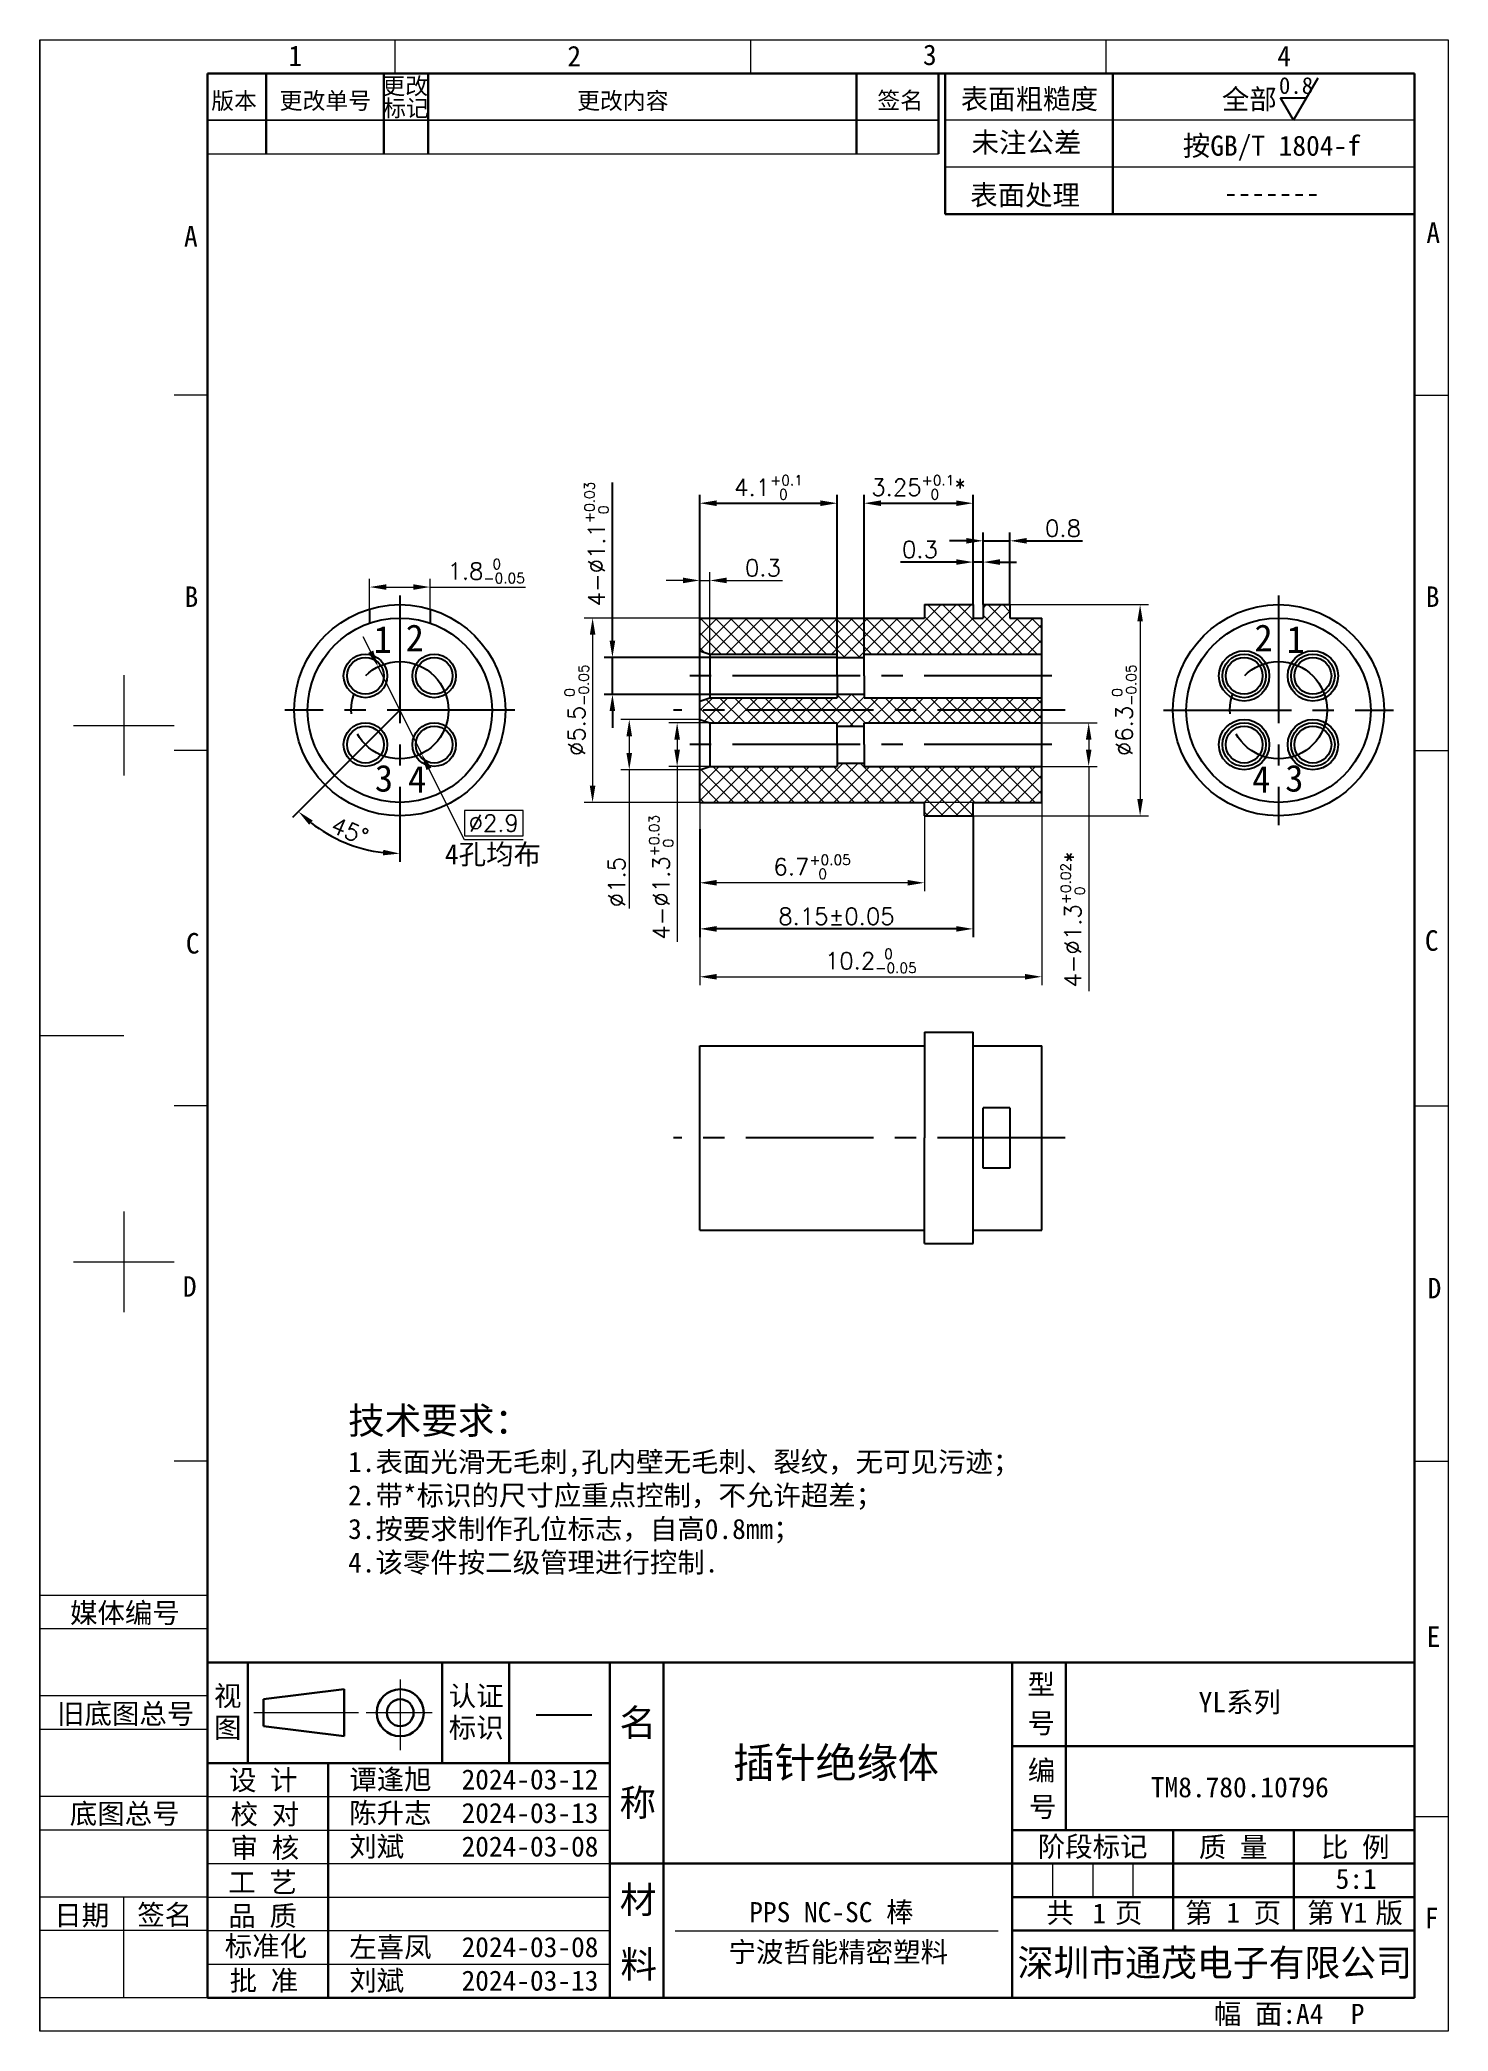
# Model space of a CAD drawing. Header units: millimetres. Extents: x 2182.5 to 2224.5, y 216.3 to 275.7.
import ezdxf
from ezdxf.enums import TextEntityAlignment as Align

# ---------------------------------------------------------------- set-up
doc = ezdxf.new("R2010")
doc.units = ezdxf.units.MM
doc.linetypes.add('CENTER2', pattern=[28.575, 19.05, -3.175, 3.175, -3.175])
for name, color, linetype, lineweight in [('C2.细实线（尺寸线、尺寸界线、指引线、剖面线、过渡线、基准线、文字等）', 3, 'Continuous', 15), ('C6.图框细线', 3, 'Continuous', 15), ('C7.图框粗线', 7, 'Continuous', 30), ('C8图框中心线', 1, 'CENTER2', 15), ('细实线', 3, 'Continuous', 9)]:
    doc.layers.add(name, color=color, linetype=linetype, lineweight=lineweight)
for name, color, linetype in [('dim', 3, 'Continuous'), ('L粗线', 7, 'Continuous'), ('L细线', 3, 'Continuous'), ('中心线', 1, 'CENTER2')]:
    doc.layers.add(name, color=color, linetype=linetype)
doc.styles.add('Z1.仿宋', font='FangSong_GB2312.ttf')
doc.styles.add('Z5.仿宋4.5mm（名称栏）', font='FangSong_GB2312.ttf', dxfattribs={"height": 4.5})
doc.styles.add('Z6.TXT（尺寸标注）', font='txt.shx')
doc.styles.add('仿宋', font='FangSong_GB2312.ttf')
doc.styles.add('黑体', font='')
doc.styles.get('黑体').set_extended_font_data('SimHei')
doc.dimstyles.new('B1.一般标注（半径、直径、弧长、线性尺寸', dxfattribs={"dimscale": 0.2, "dimtxt": 2.5, "dimasz": 2.5, "dimexe": 1.25, "dimexo": 0, "dimtad": 1, "dimdec": 3, "dimdsep": 46, "dimtxsty": 'Z6.TXT（尺寸标注）', "dimcen": -2, "dimclrd": 3, "dimclre": 3, "dimclrt": 3, "dimadec": 0, "dimazin": 0, "dimtm": 1e-09, "dimtfac": 0.6, "dimtdec": 3, "dimtmove": 0, "dimatfit": 3, "dimfxl": 1, "dimtolj": 1, "dimlwd": -1, "dimlwe": -1, "dimarcsym": 0})
doc.dimstyles.new('B8.加框带引线标注（小尺寸、向左倾斜30度范围）', dxfattribs={"dimtxt": 2.5, "dimasz": 2.5, "dimexe": 1.25, "dimexo": 0, "dimgap": -0.625, "dimtad": 1, "dimtih": 1, "dimtoh": 1, "dimdec": 3, "dimdsep": 46, "dimtxsty": 'Z6.TXT（尺寸标注）', "dimcen": -2, "dimclrd": 256, "dimclre": 256, "dimclrt": 256, "dimadec": 0, "dimazin": 0, "dimtm": 1e-09, "dimtfac": 0.6, "dimtdec": 3, "dimtmove": 1, "dimatfit": 3, "dimfxl": 1, "dimtolj": 1, "dimlwd": -1, "dimlwe": -1, "dimarcsym": 0})

# ---------------------------------------------------------------- blocks, each defined once
blk = doc.blocks.new('表头')
blk.add_line((108.81, -7), (108.81, -7))
at = {"layer": 'C6.图框细线'}
for p, q in [((0, 0), (109, 0)), ((109, -7), (0, -7))]:
    blk.add_line(p, q, dxfattribs=at)
at = {"layer": 'C7.图框粗线'}
for p, q in [((8.75, 0), (8.75, -7)), ((26.29, 0), (26.29, -7)), ((32.88, 0), (32.88, -7)), ((96.75, 0), (96.75, -7)), ((109, 0), (109, -7))]:
    blk.add_line(p, q, dxfattribs=at)
at = {"layer": 'C6.图框细线', "style": 'Z1.仿宋'}
for s, p in [('版本', (0.55, -5.33)), ('更改单号', (10.75, -5.33)), ('更改', (26.06, -3.14)), ('更改内容', (55.11, -5.33)), ('签名', (99.88, -5.28)), ('标记', (26.19, -6.45))]:
    blk.add_text(s, height=2.5, dxfattribs=at).set_placement(p)
blk = doc.blocks.new('CAD_RECORD')
at = {"layer": 'C6.图框细线'}
for p, q in [((0, 0), (109, 0)), ((0, -5), (109, -5))]:
    blk.add_line(p, q, dxfattribs=at)
at = {"layer": 'C7.图框粗线'}
for p, q in [((8.75, 0), (8.75, -5)), ((26.29, 0), (26.29, -5)), ((32.88, 0), (32.88, -5)), ((96.75, 0), (96.75, -5)), ((109, 0), (109, -5))]:
    blk.add_line(p, q, dxfattribs=at)
at = {"layer": 'C6.图框细线', "style": 'Z1.仿宋', "flags": 8}
for tag, p in [('版本', (4.01, -2.5)), ('更改单号', (17.52, -2.5)), ('更改标记', (29.58, -2.5)), ('签名', (102.87, -2.56))]:
    blk.add_attdef(tag, text='', height=2.5, dxfattribs=at).set_placement(p, align=Align.MIDDLE_CENTER)
blk.add_attdef('更改内容', text='', height=2.5, dxfattribs=at).set_placement((34.08, -2.5), align=Align.MIDDLE_LEFT)
blk = doc.blocks.new('*D27')
at = {"layer": 'Defpoints', "color": 0, "transparency": 16777216}
for p in [(2202.183, 252.997), (2212.383, 252.997), (2212.383, 247.797)]:
    blk.add_point(p, dxfattribs=at)
at = {"layer": '细实线', "color": 3, "transparency": 16777216}
for p, q in [((2202.183, 252.997), (2202.183, 247.547)), ((2212.383, 252.997), (2212.383, 247.547)), ((2202.683, 247.797), (2211.883, 247.797))]:
    blk.add_line(p, q, dxfattribs=at)
for points in [[(2202.683, 247.881), (2202.683, 247.714), (2202.183, 247.797)], [(2211.883, 247.881), (2211.883, 247.714), (2212.383, 247.797)]]:
    blk.add_solid(points, dxfattribs=at)
at = {"layer": '细实线', "color": 3, "transparency": 16777216, "insert": (2207.283, 248.272), "char_height": 0.5, "attachment_point": 5, "style": 'Z6.TXT（尺寸标注）'}
blk.add_mtext('\\A1;10.2{\\H0.3;\\S 0^ -0.05;}', dxfattribs=at)
blk = doc.blocks.new('*D28')
at = {"layer": 'Defpoints', "color": 0, "transparency": 16777216}
for p in [(2208.883, 252.597), (2202.183, 252.196), (2202.183, 250.601)]:
    blk.add_point(p, dxfattribs=at)
at = {"layer": '细实线', "color": 3, "transparency": 16777216}
for p, q in [((2208.883, 252.597), (2208.883, 250.351)), ((2202.183, 252.196), (2202.183, 250.351)), ((2208.383, 250.601), (2202.683, 250.601))]:
    blk.add_line(p, q, dxfattribs=at)
for points in [[(2202.683, 250.684), (2202.683, 250.518), (2202.183, 250.601)], [(2208.383, 250.684), (2208.383, 250.518), (2208.883, 250.601)]]:
    blk.add_solid(points, dxfattribs=at)
at = {"layer": '细实线', "color": 3, "transparency": 16777216, "insert": (2205.533, 251.076), "char_height": 0.5, "attachment_point": 5, "style": 'Z6.TXT（尺寸标注）'}
blk.add_mtext('\\A1;6.7{\\H0.3;\\S+0.05^  0;}', dxfattribs=at)
blk = doc.blocks.new('*D29')
at = {"layer": 'Defpoints', "color": 0, "transparency": 16777216}
for p in [(2211.433, 258.897), (2210.333, 252.597), (2215.315, 252.597)]:
    blk.add_point(p, dxfattribs=at)
at = {"layer": '细实线', "color": 3, "transparency": 16777216}
for p, q in [((2211.433, 258.897), (2215.565, 258.897)), ((2215.315, 258.397), (2215.315, 253.097)), ((2210.333, 252.597), (2215.565, 252.597))]:
    blk.add_line(p, q, dxfattribs=at)
for points in [[(2215.232, 258.397), (2215.399, 258.397), (2215.315, 258.897)], [(2215.232, 253.097), (2215.399, 253.097), (2215.315, 252.597)]]:
    blk.add_solid(points, dxfattribs=at)
at = {"layer": '细实线', "color": 3, "transparency": 16777216, "insert": (2214.84, 255.747), "char_height": 0.5, "attachment_point": 5, "rotation": 90, "style": 'Z6.TXT（尺寸标注）'}
blk.add_mtext('\\A1;%%C6.3{\\H0.3;\\S 0^ -0.05;}', dxfattribs=at)
blk = doc.blocks.new('*D30')
at = {"layer": 'Defpoints', "color": 0, "transparency": 16777216}
for p in [(2202.183, 258.497), (2198.987, 252.997), (2210.333, 252.997)]:
    blk.add_point(p, dxfattribs=at)
at = {"layer": '细实线', "color": 3, "transparency": 16777216}
for p, q in [((2202.183, 258.497), (2198.737, 258.497)), ((2198.987, 257.997), (2198.987, 253.497)), ((2210.333, 252.997), (2198.737, 252.997))]:
    blk.add_line(p, q, dxfattribs=at)
for points in [[(2198.903, 257.997), (2199.07, 257.997), (2198.987, 258.497)], [(2198.903, 253.497), (2199.07, 253.497), (2198.987, 252.997)]]:
    blk.add_solid(points, dxfattribs=at)
at = {"layer": '细实线', "color": 3, "transparency": 16777216, "insert": (2198.512, 255.747), "char_height": 0.5, "attachment_point": 5, "rotation": 90, "style": 'Z6.TXT（尺寸标注）'}
blk.add_mtext('\\A1;%%C5.5{\\H0.3;\\S 0^ -0.05;}', dxfattribs=at)
blk = doc.blocks.new('*D31')
at = {"layer": 'Defpoints', "color": 0, "transparency": 16777216}
for p in [(2202.183, 255.472), (2200.08, 253.972), (2202.183, 253.972)]:
    blk.add_point(p, dxfattribs=at)
at = {"layer": '细实线', "color": 3, "transparency": 16777216}
for p, q in [((2202.183, 255.472), (2199.83, 255.472)), ((2200.08, 254.972), (2200.08, 254.472)), ((2202.183, 253.972), (2199.83, 253.972)), ((2200.08, 253.972), (2200.08, 249.83))]:
    blk.add_line(p, q, dxfattribs=at)
for points in [[(2199.996, 254.972), (2200.163, 254.972), (2200.08, 255.472)], [(2199.996, 254.472), (2200.163, 254.472), (2200.08, 253.972)]]:
    blk.add_solid(points, dxfattribs=at)
at = {"layer": '细实线', "color": 3, "transparency": 16777216, "insert": (2199.705, 250.622), "char_height": 0.5, "attachment_point": 5, "rotation": 90, "style": 'Z6.TXT（尺寸标注）'}
blk.add_mtext('\\A1;%%C1.5', dxfattribs=at)
blk = doc.blocks.new('*D32')
at = {"layer": 'Defpoints', "color": 0, "transparency": 16777216}
for p in [(2202.483, 255.372), (2201.508, 254.072), (2202.483, 254.072)]:
    blk.add_point(p, dxfattribs=at)
at = {"layer": '细实线', "color": 3, "transparency": 16777216}
for p, q in [((2202.483, 255.372), (2201.258, 255.372)), ((2201.508, 254.872), (2201.508, 254.572)), ((2202.483, 254.072), (2201.258, 254.072)), ((2201.508, 254.072), (2201.508, 248.838))]:
    blk.add_line(p, q, dxfattribs=at)
for points in [[(2201.425, 254.872), (2201.592, 254.872), (2201.508, 255.372)], [(2201.425, 254.572), (2201.592, 254.572), (2201.508, 254.072)]]:
    blk.add_solid(points, dxfattribs=at)
at = {"layer": '细实线', "color": 3, "transparency": 16777216, "insert": (2201.033, 250.763), "char_height": 0.5, "attachment_point": 5, "rotation": 90, "style": 'Z6.TXT（尺寸标注）'}
blk.add_mtext('\\A1;4-%%C1.3{\\H0.3;\\S+0.03^  0;}', dxfattribs=at)
blk = doc.blocks.new('CAD_TITLE1')
at = {"layer": 'C6.图框细线'}
for p, q in [((1654.05, 602.02), (1654.05, 899.02)), ((1654.05, 899.02), (1864.05, 899.02)), ((1654.05, 899.02), (1654.05, 602.02)), ((1707.05, 894.02), (1707.05, 899.02)), ((1760.05, 894.02), (1760.05, 899.02)), ((1813.05, 894.02), (1813.05, 899.02)), ((1864.05, 899.02), (1864.05, 602.02)), ((1859.05, 887.02), (1789.05, 887.02)), ((1859.05, 880.02), (1789.05, 880.02)), ((1859.05, 880.02), (1789.05, 880.02)), ((1679.05, 846.02), (1674.05, 846.02)), ((1859.05, 846.02), (1864.05, 846.02)), ((1666.55, 804.28), (1666.55, 789.28)), ((1659.05, 796.78), (1674.05, 796.78)), ((1679.05, 793.02), (1674.05, 793.02)), ((1859.05, 793.02), (1864.05, 793.02)), ((1654.05, 750.52), (1666.55, 750.52)), ((1679.05, 740.02), (1674.05, 740.02)), ((1859.05, 740.02), (1864.05, 740.02)), ((1666.55, 724.28), (1666.55, 709.28)), ((1659.05, 716.78), (1674.05, 716.78)), ((1679.05, 687.02), (1674.05, 687.02)), ((1859.05, 687.02), (1864.05, 687.02)), ((1859.05, 683.02), (1859.05, 676.02)), ((1859.05, 676.02), (1859.05, 669.02)), ((1679.04, 667.02), (1654.04, 667.02)), ((1679.04, 662.02), (1654.04, 662.02)), ((1679.04, 652.02), (1654.04, 652.02)), ((1679.04, 647.02), (1654.04, 647.02)), ((1679.04, 637.02), (1654.04, 637.02)), ((1679.05, 637.02), (1739.05, 637.02)), ((1679.05, 637.02), (1739.05, 637.02)), ((1859.05, 634.02), (1864.05, 634.02)), ((1679.04, 632.02), (1654.04, 632.02)), ((1679.05, 632.02), (1739.05, 632.02)), ((1679.05, 632.02), (1739.05, 632.02)), ((1679.05, 627.02), (1739.05, 627.02)), ((1679.05, 627.02), (1739.05, 627.02)), ((1679.05, 627.02), (1739.05, 627.02)), ((1679.05, 627.02), (1739.05, 627.02)), ((1805.05, 627.02), (1805.05, 622.02)), ((1811.05, 627.02), (1811.05, 622.02)), ((1817.05, 627.02), (1817.05, 622.02)), ((1679.04, 622.02), (1654.04, 622.02)), ((1666.54, 622.02), (1666.54, 607.02)), ((1679.05, 622.02), (1739.05, 622.02)), ((1679.05, 622.02), (1739.05, 622.02)), ((1679.04, 617.02), (1654.04, 617.02)), ((1679.05, 617.02), (1739.05, 617.02)), ((1679.05, 617.02), (1739.05, 617.02)), ((1748.8, 616.98), (1796.95, 616.98)), ((1679.05, 612.02), (1739.05, 612.02)), ((1679.05, 612.02), (1739.05, 612.02)), ((1679.04, 607.02), (1654.04, 607.02)), ((1864.05, 602.02), (1654.05, 602.02)), ((1864.05, 602.02), (1654.05, 602.02))]:
    blk.add_line(p, q, dxfattribs=at)
at = {"layer": 'C7.图框粗线'}
for p, q in [((1679.05, 894.02), (1859.05, 894.02)), ((1679.05, 607.02), (1679.05, 894.02)), ((1859.05, 894.02), (1859.05, 607.02)), ((1789.05, 873.02), (1789.05, 893.92)), ((1814.05, 873.02), (1814.05, 893.92)), ((1859.05, 873.02), (1789.05, 873.02)), ((1685.05, 657.02), (1685.05, 642.06)), ((1714.05, 642.02), (1714.05, 657.02)), ((1724.05, 642.02), (1724.05, 657.02)), ((1739.05, 657.02), (1739.05, 607.02)), ((1739.05, 657.02), (1859.05, 657.02)), ((1739.05, 657.02), (1859.05, 657.02)), ((1747.05, 657.02), (1747.05, 607.02)), ((1799.05, 657.02), (1799.05, 607.02)), ((1799.05, 657.02), (1799.05, 607.02)), ((1807.05, 657.02), (1807.05, 632.02)), ((1687.42, 651.52), (1699.42, 653.02)), ((1687.42, 651.52), (1687.42, 647.52)), ((1699.42, 653.02), (1699.42, 646.02)), ((1687.42, 647.52), (1699.42, 646.02)), ((1799.05, 644.52), (1859.05, 644.52)), ((1679.05, 642.02), (1739.05, 642.02)), ((1679.05, 642.02), (1739.05, 642.02)), ((1697.05, 642.02), (1697.05, 607.02)), ((1799.05, 632.02), (1859.05, 632.02)), ((1823.05, 632.02), (1823.05, 617.02)), ((1841.05, 632.02), (1841.05, 617.02)), ((1799.05, 627.02), (1739.05, 627.02)), ((1799.05, 627.02), (1859.05, 627.02)), ((1799.05, 627.02), (1859.05, 627.02)), ((1799.05, 622.02), (1859.05, 622.02)), ((1799.05, 622.02), (1859.05, 622.02)), ((1799.05, 617.02), (1859.05, 617.02)), ((1859.05, 607.02), (1679.05, 607.02))]:
    blk.add_line(p, q, dxfattribs=at)
blk.add_lwpolyline([(1679.05, 657.02), (1739.05, 657.02), (1739.05, 642.02), (1679.05, 642.02)], close=True, dxfattribs=at)
for radius in [3.5, 2]:
    blk.add_circle((1707.78, 649.52), radius, dxfattribs=at)
at = {"layer": 'C8图框中心线'}
for p, q in [((1707.78, 654.48), (1707.78, 643.93)), ((1701.54, 649.52), (1685.95, 649.52)), ((1712.54, 649.52), (1702.68, 649.52))]:
    blk.add_line(p, q, dxfattribs=at)
at = {"layer": 'C6.图框细线', "style": 'Z1.仿宋'}
for s, height, width, p in [('1', 3.06, 0.980392, (1691.11, 895.11)), ('2', 3.06, 0.980392, (1732.71, 895.07)), ('3', 3.06, 0.980392, (1785.73, 895.26)), ('4', 3.06, 0.980392, (1838.57, 895.07)), ('A', 3.06, 0.980392, (1675.54, 868.2)), ('A', 3.06, 0.980392, (1860.8, 868.72)), ('B', 3.06, 0.980392, (1675.63, 814.44)), ('B', 3.06, 0.980392, (1860.71, 814.44)), ('C', 3.06, 0.980392, (1860.57, 763.16)), ('C', 3.06, 0.980392, (1675.82, 762.75)), ('D', 3.06, 0.980392, (1675.38, 711.57)), ('D', 3.06, 0.980392, (1860.98, 711.32)), ('E', 3.06, 0.980392, (1860.84, 659.34)), ('F', 3.06, 0.980392, (1860.56, 617.38)), ('深圳市通茂电子有限公司', 4, 0.98, (1799.84, 610.23))]:
    blk.add_text(s, height=height, dxfattribs=dict(at, width=width)).set_placement(p)
blk.add_text('表面粗糙度', height=3, dxfattribs=at).set_placement((1801.6, 890.27), align=Align.MIDDLE)
for s, height, p in [('未注公差', 3, (1792.98, 882.22)), ('表面处理', 3, (1792.78, 874.36)), ('媒体编号', 3, (1658.55, 662.91)), ('视', 3, (1680.02, 650.53)), ('认证', 3, (1715.02, 650.53)), ('型', 3, (1801.32, 652.25)), ('旧底图总号', 3, (1656.61, 647.87)), ('名', 4, (1740.48, 646.05)), ('图', 3, (1680.02, 645.8)), ('标识', 3, (1715.02, 645.8)), ('号', 3, (1801.32, 646.47)), ('编', 3, (1801.37, 639.41)), ('设 计', 3, (1682.25, 637.98)), ('称', 4, (1740.48, 634.1)), ('底图总号', 3, (1658.51, 632.97)), ('校 对', 3, (1682.48, 632.88)), ('号', 3, (1801.55, 633.99)), ('审 核', 3, (1682.48, 627.88)), ('阶段标记', 3, (1802.85, 628.05)), ('质 量', 3, (1826.87, 627.99)), ('比 例', 3, (1845.08, 627.99)), ('工 艺', 3, (1682.15, 622.72)), ('材', 4, (1740.52, 619.62)), ('日期', 3, (1656.2, 617.81)), ('签名', 3, (1668.57, 617.88)), ('品 质', 3, (1682.15, 617.72)), ('共   页', 3, (1804.15, 618.18)), ('第   页', 3, (1824.82, 618.18)), ('第   版', 3, (1842.99, 618.18)), ('标准化', 3, (1681.62, 613.21)), ('料', 4, (1740.62, 609.99)), ('批 准', 3, (1682.34, 608.08)), ('幅 面:A4  P', 3, (1829.1, 603.1))]:
    blk.add_text(s, height=height, dxfattribs=at).set_placement(p)
for tag, p in [('CCD', (1837.75, 888.74)), ('GC', (1837.75, 881.74)), ('SURFACE', (1837.75, 874.74)), ('UNICODE', (1832.97, 649.59)), ('PARTNO', (1832.98, 636.91)), ('C', (1802.45, 623.16)), ('S', (1808.27, 623.16)), ('D', (1814.18, 623.07)), ('P', (1820.18, 622.98)), ('CAPPWEIGHT', (1832.33, 623.25)), ('Y', (1850.33, 623.25)), ('MATERIAL', (1773.1, 618.28)), ('P1', (1812.02, 618.09)), ('P2', (1832.01, 618.21)), ('VER', (1849.93, 618.21)), ('BZ', (1773.1, 612.33))]:
    blk.add_attdef(tag, text='', height=3, dxfattribs=at).set_placement(p, align=Align.CENTER)
at = {"layer": 'C6.图框细线', "style": 'Z5.仿宋4.5mm（名称栏）'}
blk.add_attdef('PARTNAME', text='', height=4.5, dxfattribs=at).set_placement((1773.03, 642.02), align=Align.MIDDLE_CENTER)
at = {"layer": 'C6.图框细线', "style": 'Z1.仿宋'}
for tag, p in [('SJ', (1700.19, 638.07)), ('设计日期', (1716.93, 638.07)), ('JD', (1700.19, 633.07)), ('校对日期', (1716.93, 633.07)), ('SH', (1700.19, 628.07)), ('审核日期', (1716.93, 628.07)), ('GY', (1700.19, 623.07)), ('工艺日期', (1716.93, 623.07)), ('PZ', (1700.19, 618.07)), ('品质日期', (1716.93, 618.07)), ('BZH', (1700.19, 613.07)), ('标准化日期', (1716.93, 613.07)), ('PZH', (1700.19, 608.07)), ('批准日期', (1716.93, 608.07)), ('页码', (1852.42, 603.1))]:
    blk.add_attdef(tag, p, '', height=3, dxfattribs=at)
blk = doc.blocks.new('*D34')
at = {"layer": 'Defpoints', "color": 0, "transparency": 16777216}
for p in [(2202.483, 259.619), (2202.183, 258.497), (2202.483, 257.422)]:
    blk.add_point(p, dxfattribs=at)
at = {"layer": '细实线', "color": 3, "transparency": 16777216}
for p, q in [((2201.683, 259.619), (2201.183, 259.619)), ((2202.183, 258.497), (2202.183, 259.869)), ((2202.183, 259.619), (2202.483, 259.619)), ((2202.483, 257.422), (2202.483, 259.869)), ((2202.983, 259.619), (2204.65, 259.619))]:
    blk.add_line(p, q, dxfattribs=at)
for points in [[(2201.683, 259.703), (2201.683, 259.536), (2202.183, 259.619)], [(2202.983, 259.703), (2202.983, 259.536), (2202.483, 259.619)]]:
    blk.add_solid(points, dxfattribs=at)
at = {"layer": '细实线', "color": 3, "transparency": 16777216, "insert": (2204.067, 259.994), "char_height": 0.5, "attachment_point": 5, "style": 'Z6.TXT（尺寸标注）'}
blk.add_mtext('\\A1;0.3', dxfattribs=at)
blk = doc.blocks.new('*D35')
at = {"layer": 'Defpoints', "color": 0, "transparency": 16777216}
for p in [(2194.138, 259.422), (2192.338, 258.766), (2194.138, 258.766)]:
    blk.add_point(p, dxfattribs=at)
at = {"layer": '细实线', "color": 3, "transparency": 16777216}
for p, q in [((2192.338, 258.766), (2192.338, 259.672)), ((2194.138, 258.766), (2194.138, 259.672)), ((2192.838, 259.422), (2193.638, 259.422)), ((2194.138, 259.422), (2196.988, 259.422))]:
    blk.add_line(p, q, dxfattribs=at)
for points in [[(2192.838, 259.505), (2192.838, 259.339), (2192.338, 259.422)], [(2193.638, 259.505), (2193.638, 259.339), (2194.138, 259.422)]]:
    blk.add_solid(points, dxfattribs=at)
at = {"layer": '细实线', "color": 3, "transparency": 16777216, "insert": (2195.813, 259.897), "char_height": 0.5, "attachment_point": 5, "style": 'Z6.TXT（尺寸标注）'}
blk.add_mtext('\\A1;1.8{\\H0.3;\\S 0^ -0.05;}', dxfattribs=at)
blk = doc.blocks.new('*D36')
at = {"layer": 'Defpoints', "color": 0, "transparency": 16777216}
for p in [(2192.592, 257.045), (2193.883, 254.449)]:
    blk.add_point(p, dxfattribs=at)
at = {"layer": '细实线', "transparency": 16777216}
for p, q in [((2192.369, 257.493), (2192.147, 257.941)), ((2192.592, 257.045), (2193.883, 254.449)), ((2195.163, 251.877), (2194.106, 254.001)), ((2196.913, 252.752), (2195.163, 252.752)), ((2195.163, 252.752), (2195.163, 252.002)), ((2196.913, 252.002), (2196.913, 252.752)), ((2195.163, 252.002), (2196.913, 252.002)), ((2196.913, 251.877), (2195.163, 251.877))]:
    blk.add_line(p, q, dxfattribs=at)
for points in [[(2192.444, 257.53), (2192.295, 257.456), (2192.592, 257.045)], [(2194.181, 254.038), (2194.031, 253.964), (2193.883, 254.449)]]:
    blk.add_solid(points, dxfattribs=at)
at = {"layer": '细实线', "transparency": 16777216, "insert": (2196.038, 252.377), "char_height": 0.5, "attachment_point": 5, "style": 'Z6.TXT（尺寸标注）'}
blk.add_mtext('\\A1;∅2.9', dxfattribs=at)
blk = doc.blocks.new('*D37')
at = {"color": 3, "transparency": 16777216}
for p, q in [((2210.333, 258.897), (2210.333, 260.417)), ((2210.633, 258.897), (2210.633, 260.417)), ((2209.833, 260.167), (2208.167, 260.167)), ((2210.633, 260.167), (2210.333, 260.167)), ((2211.133, 260.167), (2211.633, 260.167))]:
    blk.add_line(p, q, dxfattribs=at)
for points in [[(2209.833, 260.251), (2209.833, 260.084), (2210.333, 260.167)], [(2211.133, 260.251), (2211.133, 260.084), (2210.633, 260.167)]]:
    blk.add_solid(points, dxfattribs=at)
at = {"layer": 'Defpoints', "color": 0, "transparency": 16777216}
for p in [(2210.633, 260.167), (2210.333, 258.897), (2210.633, 258.897)]:
    blk.add_point(p, dxfattribs=at)
at = {"color": 3, "transparency": 16777216, "insert": (2208.75, 260.542), "char_height": 0.5, "attachment_point": 5, "style": 'Z6.TXT（尺寸标注）'}
blk.add_mtext('\\A1;0.3', dxfattribs=at)
blk = doc.blocks.new('*D38')
at = {"color": 3, "transparency": 16777216}
for p, q in [((2210.133, 260.801), (2209.633, 260.801)), ((2210.633, 258.897), (2210.633, 261.051)), ((2210.633, 260.801), (2211.433, 260.801)), ((2211.433, 258.897), (2211.433, 261.051)), ((2211.933, 260.801), (2213.6, 260.801))]:
    blk.add_line(p, q, dxfattribs=at)
for points in [[(2210.133, 260.885), (2210.133, 260.718), (2210.633, 260.801)], [(2211.933, 260.885), (2211.933, 260.718), (2211.433, 260.801)]]:
    blk.add_solid(points, dxfattribs=at)
at = {"layer": 'Defpoints', "color": 0, "transparency": 16777216}
for p in [(2211.433, 260.801), (2210.633, 258.897), (2211.433, 258.897)]:
    blk.add_point(p, dxfattribs=at)
at = {"color": 3, "transparency": 16777216, "insert": (2213.017, 261.176), "char_height": 0.5, "attachment_point": 5, "style": 'Z6.TXT（尺寸标注）'}
blk.add_mtext('\\A1;0.8', dxfattribs=at)
blk = doc.blocks.new('*D39')
at = {"color": 3, "transparency": 16777216}
for p, q in [((2192.212, 254.722), (2190.039, 252.548)), ((2193.238, 252.319), (2193.238, 251.223))]:
    blk.add_line(p, q, dxfattribs=at)
blk.add_arc((2193.238, 255.747), 4.274, 231.70661, 263.29339, dxfattribs=at)
for points in [[(2190.534, 252.33), (2190.644, 252.455), (2190.215, 252.725)], [(2192.743, 251.585), (2192.734, 251.419), (2193.238, 251.473)]]:
    blk.add_solid(points, dxfattribs=at)
at = {"layer": 'Defpoints', "color": 0, "transparency": 16777216}
for p in [(2193.238, 259.175), (2193.238, 255.747), (2192.212, 254.722), (2191.101, 252.046), (2193.238, 252.319)]:
    blk.add_point(p, dxfattribs=at)
at = {"color": 3, "transparency": 16777216, "insert": (2191.746, 252.145), "char_height": 0.5, "attachment_point": 5, "rotation": 337.5, "style": 'Z6.TXT（尺寸标注）'}
blk.add_mtext('\\A1;45°', dxfattribs=at)
blk = doc.blocks.new('*D42')
at = {"color": 3, "transparency": 16777216}
for p, q in [((2207.083, 257.422), (2207.083, 262.173)), ((2210.333, 259.122), (2210.333, 262.173)), ((2207.583, 261.923), (2209.833, 261.923))]:
    blk.add_line(p, q, dxfattribs=at)
for points in [[(2207.583, 262.006), (2207.583, 261.839), (2207.083, 261.923)], [(2209.833, 262.006), (2209.833, 261.839), (2210.333, 261.923)]]:
    blk.add_solid(points, dxfattribs=at)
at = {"layer": 'Defpoints', "color": 0, "transparency": 16777216}
for p in [(2210.333, 261.923), (2210.333, 259.122), (2207.083, 257.422)]:
    blk.add_point(p, dxfattribs=at)
at = {"color": 3, "transparency": 16777216, "insert": (2208.708, 262.398), "char_height": 0.5, "attachment_point": 5, "style": 'Z6.TXT（尺寸标注）'}
blk.add_mtext('\\A1;3.25{\\H0.3;\\S+0.1^  0;}*', dxfattribs=at)
blk = doc.blocks.new('*D43')
at = {"color": 3, "transparency": 16777216}
for p, q in [((2202.183, 258.497), (2202.183, 262.173)), ((2206.283, 257.422), (2206.283, 262.173)), ((2202.683, 261.923), (2205.783, 261.923))]:
    blk.add_line(p, q, dxfattribs=at)
for points in [[(2202.683, 262.006), (2202.683, 261.839), (2202.183, 261.923)], [(2205.783, 262.006), (2205.783, 261.839), (2206.283, 261.923)]]:
    blk.add_solid(points, dxfattribs=at)
at = {"layer": 'Defpoints', "color": 0, "transparency": 16777216}
for p in [(2206.283, 261.923), (2202.183, 258.497), (2206.283, 257.422)]:
    blk.add_point(p, dxfattribs=at)
at = {"color": 3, "transparency": 16777216, "insert": (2204.233, 262.398), "char_height": 0.5, "attachment_point": 5, "style": 'Z6.TXT（尺寸标注）'}
blk.add_mtext('\\A1;4.1{\\H0.3;\\S+0.1^  0;}', dxfattribs=at)
blk = doc.blocks.new('*D44')
at = {"color": 3, "transparency": 16777216}
for p, q in [((2210.333, 252.597), (2210.333, 248.976)), ((2202.183, 252.196), (2202.183, 248.976)), ((2209.833, 249.226), (2202.683, 249.226))]:
    blk.add_line(p, q, dxfattribs=at)
for points in [[(2202.683, 249.309), (2202.683, 249.142), (2202.183, 249.226)], [(2209.833, 249.309), (2209.833, 249.142), (2210.333, 249.226)]]:
    blk.add_solid(points, dxfattribs=at)
at = {"layer": 'Defpoints', "color": 0, "transparency": 16777216}
for p in [(2210.333, 252.597), (2202.183, 252.196), (2202.183, 249.226)]:
    blk.add_point(p, dxfattribs=at)
at = {"color": 3, "transparency": 16777216, "insert": (2206.258, 249.601), "char_height": 0.5, "attachment_point": 5, "style": 'Z6.TXT（尺寸标注）'}
blk.add_mtext('\\A1;8.15±0.05', dxfattribs=at)
blk = doc.blocks.new('*D45')
at = {"color": 3, "transparency": 16777216}
for p, q in [((2199.578, 257.822), (2199.578, 262.545)), ((2206.283, 257.322), (2199.328, 257.322)), ((2199.578, 256.222), (2199.578, 257.322)), ((2206.283, 256.222), (2199.328, 256.222)), ((2199.578, 255.722), (2199.578, 255.222))]:
    blk.add_line(p, q, dxfattribs=at)
for points in [[(2199.494, 257.822), (2199.661, 257.822), (2199.578, 257.322)], [(2199.494, 255.722), (2199.661, 255.722), (2199.578, 256.222)]]:
    blk.add_solid(points, dxfattribs=at)
at = {"layer": 'Defpoints', "color": 0, "transparency": 16777216}
for p in [(2206.283, 257.322), (2199.578, 256.222), (2206.283, 256.222)]:
    blk.add_point(p, dxfattribs=at)
at = {"color": 3, "transparency": 16777216, "insert": (2199.103, 260.704), "char_height": 0.5, "attachment_point": 5, "rotation": 90, "style": 'Z6.TXT（尺寸标注）'}
blk.add_mtext('\\A1;4-%%C1.1{\\H0.3;\\S+0.03^  0;}', dxfattribs=at)
blk = doc.blocks.new('*D46')
at = {"layer": 'Defpoints', "color": 0, "transparency": 16777216}
for p in [(2212.383, 255.372), (2212.383, 254.072), (2213.781, 254.072)]:
    blk.add_point(p, dxfattribs=at)
at = {"layer": '细实线', "color": 3, "transparency": 16777216}
for p, q in [((2212.383, 255.372), (2214.031, 255.372)), ((2213.781, 254.872), (2213.781, 254.572)), ((2212.383, 254.072), (2214.031, 254.072)), ((2213.781, 254.072), (2213.781, 247.364))]:
    blk.add_line(p, q, dxfattribs=at)
for points in [[(2213.698, 254.872), (2213.865, 254.872), (2213.781, 255.372)], [(2213.698, 254.572), (2213.865, 254.572), (2213.781, 254.072)]]:
    blk.add_solid(points, dxfattribs=at)
at = {"layer": '细实线', "color": 3, "transparency": 16777216, "insert": (2213.306, 249.506), "char_height": 0.5, "attachment_point": 5, "rotation": 90, "style": 'Z6.TXT（尺寸标注）'}
blk.add_mtext('\\A1;4-%%C1.3{\\H0.3;\\S+0.02^  0;}*', dxfattribs=at)

msp = doc.modelspace()

# ---------------------------------------------------------------- hatches: boundary and pattern name
at = {"layer": '细实线'}
h = msp.add_hatch(dxfattribs=at)
h.set_pattern_fill('ANSI37', color=256, scale=0.1)
h.set_pattern_definition([(45, (2206.71204, 255.3246), (-0.224506, 0.224506), []), (135, (2206.71204, 255.3246), (-0.224506, -0.224506), [])])
h.paths.add_polyline_path([(2207.0832, 255.3718), (2206.2832, 255.3718), (2206.2832, 255.2718), (2207.0832, 255.2718)])
h.paths.add_polyline_path([(2207.0832, 254.1718), (2206.2832, 254.1718), (2206.2832, 254.0718), (2207.0832, 254.0718)])
h.paths.add_polyline_path([(2212.3832, 256.1224), (2211.1832, 256.1224), (2211.0832, 256.1224), (2210.9332, 256.1224), (2207.0832, 256.1224), (2207.0832, 256.2224), (2206.2832, 256.2224), (2206.2832, 256.1224), (2202.4832, 256.1224), (2202.1832, 256.0224), (2202.1832, 255.7471), (2212.3832, 255.7471)])
h.paths.add_polyline_path([(2202.1832, 255.4718), (2202.4832, 255.3718), (2210.9332, 255.3718), (2211.0832, 255.3718), (2211.1832, 255.3718), (2212.3832, 255.3718), (2212.3832, 255.4218), (2212.3832, 255.7471), (2202.1832, 255.7471)])
h.paths.add_polyline_path([(2202.4832, 254.0718), (2202.1832, 253.9718), (2202.1832, 252.9971), (2208.8832, 252.9971), (2208.8832, 252.5971), (2210.3332, 252.5971), (2210.3332, 252.9971), (2212.3832, 252.9971), (2212.3832, 254.0718), (2211.1832, 254.0718), (2211.0832, 254.0718), (2210.9332, 254.0718)])
h.paths.add_polyline_path([(2210.6332, 258.8971), (2210.6332, 258.4971), (2210.3332, 258.4971), (2210.3332, 258.8971), (2208.8832, 258.8971), (2208.8832, 258.4971), (2202.1832, 258.4971), (2202.1832, 257.5224), (2202.4832, 257.4224), (2206.2832, 257.4224), (2206.2832, 257.3224), (2207.0832, 257.3224), (2207.0832, 257.4224), (2210.9332, 257.4224), (2211.0832, 257.4224), (2211.1608, 257.4224), (2211.1832, 257.4224), (2212.3832, 257.4224), (2212.3832, 258.4971), (2211.4332, 258.4971), (2211.4332, 258.8971)])

# ---------------------------------------------------------------- linework, layer by layer
for p, q in [((2192.3377, 258.7658), (2192.3377, 258.3456)), ((2194.1377, 258.7658), (2194.1377, 258.3456)), ((2202.1832, 258.4971), (2208.8832, 258.4971)), ((2210.3332, 258.8971), (2210.3332, 258.4971)), ((2210.3332, 258.4971), (2210.6332, 258.4971)), ((2210.6332, 258.8971), (2210.6332, 258.4971)), ((2202.1832, 252.9971), (2208.8832, 252.9971)), ((2202.1832, 245.7413), (2208.8832, 245.7413)), ((2202.1832, 240.2413), (2208.8832, 240.2413)), ((2197.3011, 225.7837), (2198.962, 225.7837))]:
    msp.add_line(p, q)
for centre, radius in [((2192.2124, 256.7724), 0.55), ((2194.263, 256.7724), 0.55), ((2218.4176, 256.7724), 0.75), ((2218.4176, 256.7724), 0.55), ((2220.4682, 256.7724), 0.75), ((2220.4682, 256.7724), 0.55), ((2218.4176, 254.7218), 0.75), ((2220.4682, 254.7218), 0.75), ((2192.2124, 254.7218), 0.55), ((2194.263, 254.7218), 0.55), ((2218.4176, 254.7218), 0.55), ((2220.4682, 254.7218), 0.55)]:
    msp.add_circle(centre, radius)
at = {"layer": 'L粗线'}
for p, q in [((2202.1832, 252.9971), (2202.1832, 258.4971)), ((2208.8832, 258.8971), (2210.3332, 258.8971)), ((2208.8832, 258.8971), (2208.8832, 258.4971)), ((2210.6332, 258.8971), (2211.4332, 258.8971)), ((2211.4332, 258.8971), (2211.4332, 258.4971)), ((2211.4332, 258.4971), (2212.3832, 258.4971)), ((2212.3832, 252.9971), (2212.3832, 258.4971)), ((2202.1832, 257.5224), (2202.4832, 257.4224)), ((2202.4832, 257.4224), (2206.2832, 257.4224)), ((2202.4832, 257.4224), (2202.4832, 256.1224)), ((2206.2832, 256.7724), (2206.2832, 257.4224)), ((2206.2832, 257.3224), (2207.0832, 257.3224)), ((2207.0832, 256.7724), (2207.0832, 257.4224)), ((2207.0832, 257.4224), (2212.3832, 257.4224)), ((2206.2832, 256.7724), (2206.2832, 256.1224)), ((2207.0832, 256.7724), (2207.0832, 256.1224)), ((2202.1832, 256.0224), (2202.4832, 256.1224)), ((2202.4832, 256.1224), (2206.2832, 256.1224)), ((2206.2832, 256.2224), (2207.0832, 256.2224)), ((2207.0832, 256.1224), (2212.3832, 256.1224)), ((2202.1832, 255.4718), (2202.4832, 255.3718)), ((2202.4832, 255.3718), (2206.2832, 255.3718)), ((2202.4832, 255.3718), (2202.4832, 254.0718)), ((2206.2832, 254.7218), (2206.2832, 255.3718)), ((2206.2832, 255.2718), (2207.0832, 255.2718)), ((2207.0832, 254.7218), (2207.0832, 255.3718)), ((2207.0832, 255.3718), (2212.3832, 255.3718)), ((2206.2832, 254.7218), (2206.2832, 254.0718)), ((2207.0832, 254.7218), (2207.0832, 254.0718)), ((2202.1832, 253.9718), (2202.4832, 254.0718)), ((2202.4832, 254.0718), (2206.2832, 254.0718)), ((2206.2832, 254.1718), (2207.0832, 254.1718)), ((2207.0832, 254.0718), (2212.3832, 254.0718)), ((2208.8832, 252.5971), (2208.8832, 252.9971)), ((2208.8832, 252.5971), (2210.3332, 252.5971)), ((2210.3332, 252.9971), (2212.3832, 252.9971)), ((2210.3332, 252.5971), (2210.3332, 252.9971)), ((2208.8832, 246.1413), (2210.3332, 246.1413)), ((2208.8832, 246.1413), (2208.8832, 242.9913)), ((2210.3332, 239.8413), (2210.3332, 246.1413)), ((2202.1832, 240.2413), (2202.1832, 245.7413)), ((2210.3332, 245.7413), (2212.3832, 245.7413)), ((2212.3832, 240.2413), (2212.3832, 245.7413)), ((2211.4332, 243.8913), (2210.6332, 243.8913)), ((2210.6332, 242.0913), (2210.6332, 243.8913)), ((2211.4332, 243.8913), (2211.4332, 242.0913)), ((2208.8832, 239.8413), (2208.8832, 242.9913)), ((2211.4332, 242.0913), (2210.6332, 242.0913)), ((2210.3332, 240.2413), (2212.3832, 240.2413)), ((2208.8832, 239.8413), (2210.3332, 239.8413))]:
    msp.add_line(p, q, dxfattribs=at)
for centre, radius in [((2193.2377, 255.7471), 3.15), ((2193.2377, 255.7471), 2.75), ((2219.4429, 255.7471), 3.15), ((2219.4429, 255.7471), 2.75), ((2192.2124, 256.7724), 0.65), ((2194.263, 256.7724), 0.65), ((2218.4176, 256.7724), 0.65), ((2220.4682, 256.7724), 0.65), ((2192.2124, 254.7218), 0.65), ((2194.263, 254.7218), 0.65), ((2218.4176, 254.7218), 0.65), ((2220.4682, 254.7218), 0.65)]:
    msp.add_circle(centre, radius, dxfattribs=at)
at = {"layer": 'L细线'}
for p, q in [((2219.8945, 273.3454), (2220.6233, 274.6076)), ((2219.8945, 273.3454), (2219.5053, 274.0196)), ((2219.5053, 274.0196), (2220.2838, 274.0196))]:
    msp.add_line(p, q, dxfattribs=at)
at = {"layer": '中心线', "ltscale": 0.2}
for p, q in [((2193.2377, 259.1749), (2193.2377, 252.3192)), ((2219.4429, 259.1749), (2219.4429, 252.3192)), ((2212.6831, 256.7724), (2201.7803, 256.7724)), ((2196.6655, 255.7471), (2189.8098, 255.7471)), ((2193.2377, 255.7471), (2192.2124, 254.7218)), ((2213.0797, 255.7471), (2201.3965, 255.7471)), ((2216.0151, 255.7471), (2222.8708, 255.7471)), ((2212.6831, 254.7218), (2201.7803, 254.7218)), ((2213.0797, 242.9913), (2201.3965, 242.9913))]:
    msp.add_line(p, q, dxfattribs=at)
for centre in [(2193.2377, 255.7471), (2219.4429, 255.7471)]:
    msp.add_circle(centre, 1.45, dxfattribs=at)

# ---------------------------------------------------------------- block references
at = {"layer": 'C2.细实线（尺寸线、尺寸界线、指引线、剖面线、过渡线、基准线、文字等）'}
ref = msp.add_blockref('CAD_TITLE1', (1851.693, 95.9404), dxfattribs=dict(at, xscale=0.2, yscale=0.2, zscale=0.2))
ref.add_attrib('批准日期', '2024-03-13', (2195.0788, 217.5542), dxfattribs={"layer": 'C6.图框细线', "height": 0.6, "style": 'Z1.仿宋'})
ref.add_attrib('PZH', '刘斌', (2191.73, 217.5542), dxfattribs={"layer": 'C6.图框细线', "height": 0.6, "style": 'Z1.仿宋'})
ref.add_attrib('标准化日期', '2024-03-08', (2195.0788, 218.5542), dxfattribs={"layer": 'C6.图框细线', "height": 0.6, "style": 'Z1.仿宋'})
ref.add_attrib('BZH', '左喜凤', (2191.73, 218.5542), dxfattribs={"layer": 'C6.图框细线', "height": 0.6, "style": 'Z1.仿宋'})
ref.add_attrib('审核日期', '2024-03-08', (2195.0788, 221.5542), dxfattribs={"layer": 'C6.图框细线', "height": 0.6, "style": 'Z1.仿宋'})
ref.add_attrib('SH', '刘斌', (2191.73, 221.5542), dxfattribs={"layer": 'C6.图框细线', "height": 0.6, "style": 'Z1.仿宋'})
ref.add_attrib('校对日期', '2024-03-13', (2195.0788, 222.5542), dxfattribs={"layer": 'C6.图框细线', "height": 0.6, "style": 'Z1.仿宋'})
ref.add_attrib('JD', '陈升志', (2191.73, 222.5542), dxfattribs={"layer": 'C6.图框细线', "height": 0.6, "style": 'Z1.仿宋'})
ref.add_attrib('设计日期', '2024-03-12', (2195.0788, 223.5542), dxfattribs={"layer": 'C6.图框细线', "height": 0.6, "style": 'Z1.仿宋'})
ref.add_attrib('SJ', '谭逢旭', (2191.73, 223.5542), dxfattribs={"layer": 'C6.图框细线', "height": 0.6, "style": 'Z1.仿宋'})
ref.add_attrib('MATERIAL', 'PPS NC-SC 棒 ', dxfattribs={"layer": 'C6.图框细线', "height": 0.6, "style": 'Z1.仿宋'}).set_placement((2206.3127, 219.5962), align=Align.CENTER)
ref.add_attrib('BZ', '宁波哲能精密塑料', dxfattribs={"layer": 'C6.图框细线', "height": 0.6, "style": 'Z1.仿宋'}).set_placement((2206.3127, 218.407), align=Align.CENTER)
ref.add_attrib('UNICODE', 'YL系列', dxfattribs={"layer": 'C6.图框细线', "height": 0.6, "style": 'Z1.仿宋'}).set_placement((2218.2869, 225.8583), align=Align.CENTER)
ref.add_attrib('P1', '1', dxfattribs={"layer": 'C6.图框细线', "height": 0.6, "style": 'Z1.仿宋'}).set_placement((2214.0966, 219.5588), align=Align.CENTER)
ref.add_attrib('P2', '1', dxfattribs={"layer": 'C6.图框细线', "height": 0.6, "style": 'Z1.仿宋'}).set_placement((2218.0944, 219.5822), align=Align.CENTER)
ref.add_attrib('VER', 'Y1', dxfattribs={"layer": 'C6.图框细线', "height": 0.6, "style": 'Z1.仿宋'}).set_placement((2221.6787, 219.5824), align=Align.CENTER)
ref.add_attrib('PARTNAME_001', '插针绝缘体', (2203.1804, 223.9027), dxfattribs={"layer": 'C6.图框细线', "height": 0.9, "style": 'Z5.仿宋4.5mm（名称栏）'})
ref.add_attrib('PARTNO', 'TM8.780.10796', dxfattribs={"layer": 'C6.图框细线', "height": 0.6, "style": 'Z1.仿宋'}).set_placement((2218.2895, 223.3224), align=Align.CENTER)
ref.add_attrib('Y', '5:1', dxfattribs={"layer": 'C6.图框细线', "height": 0.6, "style": 'Z1.仿宋'}).set_placement((2221.7588, 220.5912), align=Align.CENTER)
ref.add_attrib('SURFACE', '-------', dxfattribs={"layer": 'C6.图框细线', "height": 0.6, "style": 'Z1.仿宋'}).set_placement((2219.2438, 270.8883), align=Align.CENTER)
ref.add_attrib('GC', '按GB/T 1804-f', dxfattribs={"layer": 'C6.图框细线', "height": 0.6, "style": 'Z1.仿宋'}).set_placement((2219.2438, 272.2883), align=Align.CENTER)
at = {"layer": 'C2.细实线（尺寸线、尺寸界线、指引线、剖面线、过渡线、基准线、文字等）', "xscale": 0.2, "yscale": 0.2, "zscale": 0.2}
for name, p in [('表头', (2187.5022, 274.7454)), ('CAD_RECORD', (2187.5022, 273.3454))]:
    msp.add_blockref(name, p, dxfattribs=at)

# ---------------------------------------------------------------- texts
at = {"char_height": 0.8, "style": '黑体'}
for s, width, insert, attachment_point in [('1', 0.146276, (2192.4547, 258.2585), 1), ('2', 0.146276, (2193.9558, 258.3071), 3), ('2', 0.146276, (2218.7249, 258.3071), 1), ('1', 0.146276, (2220.226, 258.2585), 3), ('3', 0.146276, (2192.4933, 253.3063), 7), ('4', 0.8, (2194.0252, 253.2901), 9), ('4', 0.8, (2218.6555, 253.2901), 7), ('3', 0.146276, (2220.1873, 253.3063), 9)]:
    msp.add_mtext_dynamic_manual_height_columns(s, width=width, gutter_width=15, heights=[0], dxfattribs=dict(at, insert=insert, attachment_point=attachment_point))
at = {"layer": 'dim', "insert": (2191.6947, 234.9609), "char_height": 0.8, "width": 22.631888, "attachment_point": 1, "style": '仿宋'}
msp.add_mtext('技术要求：\\P{\\H0.75x;1.表面光滑无毛刺,孔内壁无毛刺、裂纹，无可见污迹；\\P2.带*标识的尺寸应重点控制，不允许超差；\\P3.按要求制作孔位标志，自高0.8mm；\\P\\C3;4.该零件按二级管理进行控制.}', dxfattribs=at)
at = {"layer": '细实线'}
msp.add_text('0.8', height=0.5, dxfattribs=at).set_placement((2219.4549, 274.1328))
at = {"layer": '细实线', "style": '仿宋'}
msp.add_text('全部', height=0.6, dxfattribs=at).set_placement((2217.7541, 273.675))
at = {"layer": '细实线', "insert": (2197.4468, 251.7522), "char_height": 0.6, "attachment_point": 3, "style": '仿宋'}
msp.add_mtext_dynamic_manual_height_columns('4孔均布', width=2.906215, gutter_width=15, heights=[0], dxfattribs=at)

# ---------------------------------------------------------------- dimensions: what is measured, and where the dimension line sits
for base, p1, p2, override, picture, middle in [((2206.2832, 261.9227), (2202.1832, 258.4971), (2206.2832, 257.4224), {"dimtol": 1, "dimlim": 0, "dimtp": 0.1, "dimtm": 0, "dimtfac": 0.6, "dimtdec": 1, "dimfxl": 0.8}, '*D43', (2204.2332, 262.3977)), ((2211.4332, 260.8012), (2210.6332, 258.8971), (2211.4332, 258.8971), {"dimfxl": 0.8}, '*D38', (2213.0165, 261.1762)), ((2202.1832, 249.2257), (2210.3332, 252.5971), (2202.1832, 252.1958), {"dimtol": 1, "dimlim": 0, "dimtp": 0.05, "dimtm": 0.05, "dimtfac": 1, "dimtdec": 2, "dimfxl": 0.8}, '*D44', (2206.2582, 249.6007))]:
    dim = msp.add_linear_dim(base=base, p1=p1, p2=p2, dimstyle='B1.一般标注（半径、直径、弧长、线性尺寸', override=override)
    dim.commit()
    dim.dimension.update_dxf_attribs({"geometry": picture, "text_midpoint": middle})
dim = msp.add_linear_dim(base=(2210.3332, 261.9227), p1=(2207.0832, 257.4224), p2=(2210.3332, 259.122), text='<>*', dimstyle='B1.一般标注（半径、直径、弧长、线性尺寸', override={"dimtol": 1, "dimlim": 0, "dimtp": 0.1, "dimtm": 0, "dimtfac": 0.6, "dimtdec": 1, "dimfxl": 0.8})
dim.commit()
dim.dimension.update_dxf_attribs({"geometry": '*D42', "text_midpoint": (2208.7082, 262.3977)})
dim = msp.add_linear_dim(base=(2199.5778, 256.2224), p1=(2206.2832, 257.3224), p2=(2206.2832, 256.2224), angle=90, text='4-%%C<>', dimstyle='B1.一般标注（半径、直径、弧长、线性尺寸', override={"dimtol": 1, "dimtp": 0.03, "dimtm": 0, "dimtdec": 2, "dimfxl": 0.8})
dim.commit()
dim.dimension.update_dxf_attribs({"geometry": '*D45', "text_midpoint": (2199.5778, 260.7036), "dimtype": 160})
dim = msp.add_linear_dim(base=(2210.6332, 260.1674), p1=(2210.3332, 258.8971), p2=(2210.6332, 258.8971), dimstyle='B1.一般标注（半径、直径、弧长、线性尺寸', override={"dimfxl": 0.8})
dim.commit()
dim.dimension.update_dxf_attribs({"geometry": '*D37', "text_midpoint": (2208.7499, 260.1674), "dimtype": 160})
dim = msp.add_angular_dim_2l(base=(2191.1007, 252.0457), line1=((2193.2377, 259.1749), (2193.2377, 252.3192)), line2=((2193.2377, 255.7471), (2192.2124, 254.7218)), dimstyle='B1.一般标注（半径、直径、弧长、线性尺寸', override={"dimfxl": 0.8})
dim.commit()
dim.dimension.update_dxf_attribs({"geometry": '*D39', "text_midpoint": (2191.7456, 252.1448)})
at = {"layer": '细实线'}
for base, p1, p2, override, picture, middle in [((2194.1377, 259.422), (2192.3377, 258.7658), (2194.1377, 258.7658), {"dimtol": 1, "dimlim": 0, "dimtp": 0, "dimtm": 0.05, "dimtfac": 0.6, "dimtdec": 2, "dimfxl": 0.8}, '*D35', (2195.8127, 259.897)), ((2202.4832, 259.6194), (2202.1832, 258.4971), (2202.4832, 257.4224), {"dimfxl": 0.8}, '*D34', (2204.0665, 259.9944))]:
    dim = msp.add_linear_dim(base=base, p1=p1, p2=p2, dimstyle='B1.一般标注（半径、直径、弧长、线性尺寸', override=override, dxfattribs=at)
    dim.commit()
    dim.dimension.update_dxf_attribs({"geometry": picture, "text_midpoint": middle})
for base, p1, p2, text, override, picture, middle in [((2198.9866, 252.9971), (2202.1832, 258.4971), (2210.3332, 252.9971), '%%C<>', {"dimtol": 1, "dimlim": 0, "dimtp": 0, "dimtm": 0.05, "dimtfac": 0.6, "dimtdec": 2}, '*D30', (2198.9866, 255.7471)), ((2215.3153, 252.5971), (2211.4332, 258.8971), (2210.3332, 252.5971), '%%C<>', {"dimtol": 1, "dimtm": 0.05, "dimtdec": 2}, '*D29', (2215.3153, 255.7471)), ((2200.0795, 253.9718), (2202.1832, 255.4718), (2202.1832, 253.9718), '%%C<>', {"dimtp": 0.01, "dimtm": 0.02}, '*D31', (2200.0795, 250.622)), ((2201.5084, 254.0718), (2202.4832, 255.3718), (2202.4832, 254.0718), '4-%%C<>', {"dimtol": 1, "dimlim": 0, "dimtp": 0.03, "dimtm": 0, "dimtfac": 0.6, "dimtdec": 2}, '*D32', (2201.5084, 250.7631)), ((2213.7815, 254.0718), (2212.3832, 255.3718), (2212.3832, 254.0718), '4-%%C<>*', {"dimtol": 1, "dimtp": 0.02, "dimtm": 0, "dimtdec": 2}, '*D46', (2213.7815, 249.5058))]:
    dim = msp.add_linear_dim(base=base, p1=p1, p2=p2, angle=90, text=text, dimstyle='B1.一般标注（半径、直径、弧长、线性尺寸', override=override, dxfattribs=at)
    dim.commit()
    dim.dimension.update_dxf_attribs({"geometry": picture, "text_midpoint": middle, "dimtype": 160})
dim = msp.add_diameter_dim_2p(p1=(2192.5919, 257.0453), p2=(2193.8834, 254.4488), dimstyle='B8.加框带引线标注（小尺寸、向左倾斜30度范围）', override={"dimscale": 0.2}, dxfattribs=at)
dim.commit()
dim.dimension.update_dxf_attribs({"geometry": '*D36', "text_midpoint": (2195.1627, 251.8768), "dimtype": 163})
for base, p1, p2, override, picture, middle in [((2212.3832, 247.7975), (2202.1832, 252.9971), (2212.3832, 252.9971), {"dimtol": 1, "dimtm": 0.05, "dimtdec": 2}, '*D27', (2207.2832, 247.7975)), ((2202.1832, 250.601), (2208.8832, 252.5971), (2202.1832, 252.1958), {"dimtol": 1, "dimtp": 0.05, "dimtm": 0, "dimtdec": 2}, '*D28', (2205.5332, 250.601))]:
    dim = msp.add_linear_dim(base=base, p1=p1, p2=p2, dimstyle='B1.一般标注（半径、直径、弧长、线性尺寸', override=override, dxfattribs=at)
    dim.commit()
    dim.dimension.update_dxf_attribs({"geometry": picture, "text_midpoint": middle, "dimtype": 160})

doc.saveas('drawing.dxf')
